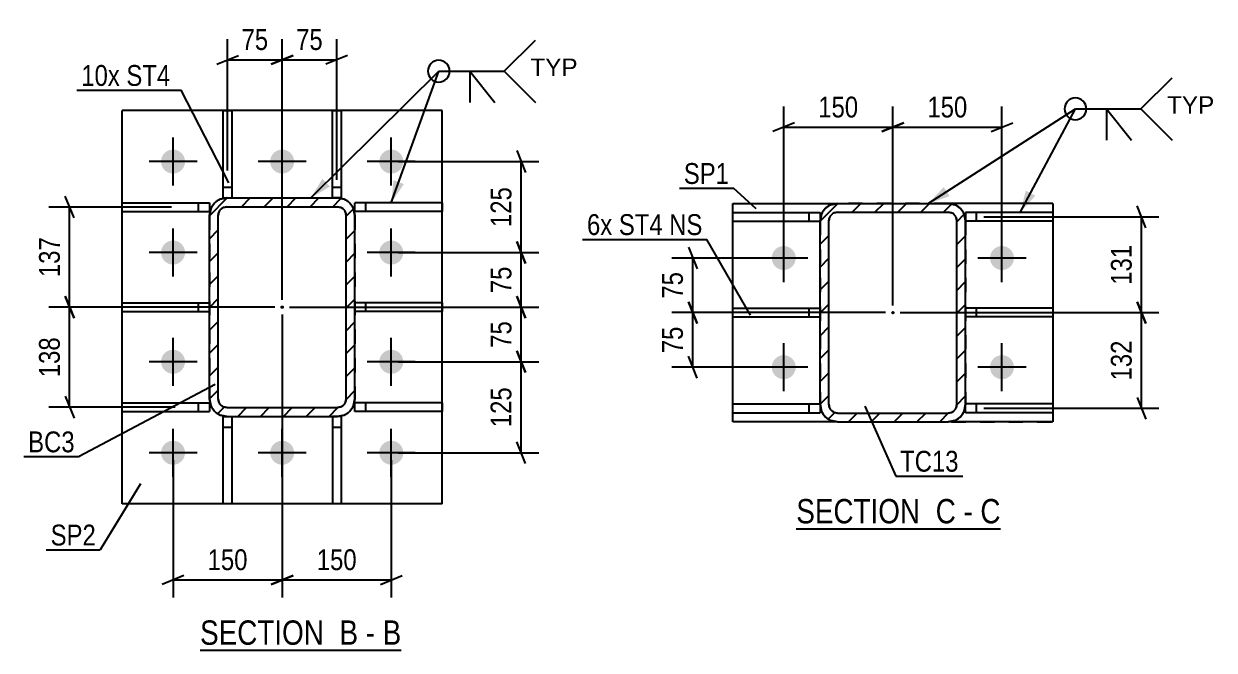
# Model space of a CAD drawing. Header units: millimetres. Extents: x 0 to 841, y 0 to 594.
# Drawn here: x 147.1 to 310.7, y 161.2 to 247.3 of the extents above; entities that cross this region are included whole.
import ezdxf

# ---------------------------------------------------------------- set-up
doc = ezdxf.new("R2010")
doc.units = ezdxf.units.MM
doc.linetypes.add('DXK_LINE_DOT2', pattern=[3.9198, 1.9599, -1.9599])
doc.styles.add('Arial', font='arial.ttf', dxfattribs={"height": 0.2})
doc.styles.add('Arial Narrow', font='ARIALN.TTF', dxfattribs={"height": 0.2})

# ---------------------------------------------------------------- blocks, each defined once
blk = doc.blocks.new('Unknown-682121855-14 - 5598')
at = {"color": 6, "linetype": 'Continuous'}
blk.add_line((171.35, 161.23), (199, 161.23), dxfattribs=at)
at = {"color": 0, "linetype": 'Continuous'}
for points in [[(189.46, 161.98), (189.46, 165.48), (171.35, 165.48), (171.35, 161.98)], [(193.06, 161.98), (193.06, 165.48), (190.51, 165.48), (190.51, 161.98)], [(195.39, 161.98), (195.39, 165.48), (194.11, 165.48), (194.11, 161.98)], [(199, 161.98), (199, 165.48), (196.44, 165.48), (196.44, 161.98)]]:
    blk.add_wipeout(points, dxfattribs=at)
at = {"color": 7, "linetype": 'Continuous', "style": 'Arial Narrow'}
for s, p in [('SECTION ', (171.35, 161.98)), ('B', (190.51, 161.98)), ('B', (196.44, 161.98)), ('-', (194.11, 161.98))]:
    blk.add_text(s, height=3.34, dxfattribs=at).set_placement(p)
blk = doc.blocks.new('Unknown-682121855-15 - 5052')
at = {"color": 6, "linetype": 'Continuous'}
blk.add_line((253.3, 177.91), (281.37, 177.91), dxfattribs=at)
at = {"color": 0, "linetype": 'Continuous'}
for points in [[(271.41, 178.66), (271.41, 182.16), (253.3, 182.16), (253.3, 178.66)], [(275.23, 178.66), (275.23, 182.16), (272.46, 182.16), (272.46, 178.66)], [(277.55, 178.66), (277.55, 182.16), (276.28, 182.16), (276.28, 178.66)], [(281.37, 178.66), (281.37, 182.16), (278.6, 182.16), (278.6, 178.66)]]:
    blk.add_wipeout(points, dxfattribs=at)
at = {"color": 7, "linetype": 'Continuous', "style": 'Arial Narrow'}
for s, p in [('SECTION ', (253.3, 178.66)), ('C', (272.46, 178.66)), ('C', (278.6, 178.66)), ('-', (276.28, 178.66))]:
    blk.add_text(s, height=3.34, dxfattribs=at).set_placement(p)
blk = doc.blocks.new('Part-682121855-5648 - 5598')
at = {"color": 2, "linetype": 'Continuous'}
for p, q in [((174.53, 223.36), (174.53, 235.36)), ((174.53, 235.36), (175.73, 235.36)), ((175.73, 235.36), (175.73, 223.36)), ((174.53, 223.36), (175.03, 223.36))]:
    blk.add_line(p, q, dxfattribs=at)
at = {"color": 7, "linetype": 'DXK_LINE_DOT2'}
for p, q in [((174.53, 224.86), (175.73, 224.86)), ((175.03, 223.36), (175.73, 223.36))]:
    blk.add_line(p, q, dxfattribs=at)
blk = doc.blocks.new('Part-682121855-5633 - 5598')
at = {"color": 2, "linetype": 'Continuous'}
for p, q in [((189.53, 193.36), (189.53, 181.36)), ((190.73, 193.36), (190.23, 193.36)), ((190.73, 193.36), (190.73, 181.36)), ((190.73, 181.36), (189.53, 181.36))]:
    blk.add_line(p, q, dxfattribs=at)
at = {"color": 7, "linetype": 'DXK_LINE_DOT2'}
for p, q in [((190.23, 193.36), (189.53, 193.36)), ((189.53, 191.86), (190.73, 191.86))]:
    blk.add_line(p, q, dxfattribs=at)
blk = doc.blocks.new('Part-682121855-5612 - 5598')
at = {"linetype": 'Continuous'}
h = blk.add_hatch(dxfattribs=at)
h.set_pattern_fill('', scale=0.7, style=0, pattern_type=0)
h.set_pattern_definition([(45, (172.632, 195.761), (-1.57154, 1.57154), [])])
h.paths.add_polyline_path([(172.63, 220.96), (172.63, 195.76), (172.81, 194.84), (173.33, 194.06), (174.11, 193.54), (175.03, 193.36), (190.23, 193.36), (191.15, 193.54), (191.93, 194.06), (192.45, 194.84), (192.63, 195.76), (192.63, 220.96), (192.45, 221.88), (191.93, 222.66), (191.15, 223.18), (190.23, 223.36), (175.03, 223.36), (174.11, 223.18), (173.33, 222.66), (172.81, 221.88)])
h.paths.add_polyline_path([(174.18, 221.81), (174.57, 222.07), (175.03, 222.16), (190.23, 222.16), (190.69, 222.07), (191.08, 221.81), (191.34, 221.42), (191.43, 220.96), (191.43, 195.76), (191.34, 195.3), (191.08, 194.91), (190.69, 194.65), (190.23, 194.56), (175.03, 194.56), (174.57, 194.65), (174.18, 194.91), (173.92, 195.3), (173.83, 195.76), (173.83, 220.96), (173.92, 221.42)])
blk.add_hatch(color=246, dxfattribs=at).paths.add_polyline_path([(182.63, 208.26, -1), (182.63, 208.46, -1)])
at = {"color": 7, "linetype": 'DXK_LINE_DOT2'}
for p, q in [((174.11, 223.18), (175.03, 223.36)), ((175.03, 223.36), (190.23, 223.36)), ((190.23, 223.36), (191.15, 223.18)), ((172.63, 220.96), (172.81, 221.88)), ((172.63, 220.96), (172.63, 195.76)), ((173.92, 221.42), (173.83, 220.96)), ((173.83, 195.76), (173.83, 220.96)), ((175.03, 222.16), (174.57, 222.07)), ((175.03, 222.16), (190.23, 222.16)), ((190.69, 222.07), (190.23, 222.16)), ((191.43, 220.96), (191.34, 221.42)), ((191.43, 195.76), (191.43, 220.96)), ((192.45, 221.88), (192.63, 220.96)), ((192.63, 220.96), (192.63, 195.76)), ((172.81, 194.84), (172.63, 195.76)), ((173.83, 195.76), (173.92, 195.3)), ((191.34, 195.3), (191.43, 195.76)), ((192.63, 195.76), (192.45, 194.84)), ((175.03, 193.36), (174.11, 193.54)), ((174.57, 194.65), (175.03, 194.56)), ((175.03, 194.56), (190.23, 194.56)), ((175.03, 193.36), (190.23, 193.36)), ((190.23, 194.56), (190.69, 194.65)), ((191.15, 193.54), (190.23, 193.36))]:
    blk.add_line(p, q, dxfattribs=at)
at = {"color": 2, "linetype": 'Continuous'}
for p, q in [((175.03, 223.36), (174.11, 223.18)), ((175.03, 223.36), (190.23, 223.36)), ((191.15, 223.18), (190.23, 223.36)), ((172.81, 221.88), (172.63, 220.96)), ((172.63, 195.76), (172.63, 220.96)), ((173.83, 220.96), (173.92, 221.42)), ((173.83, 195.76), (173.83, 220.96)), ((174.57, 222.07), (175.03, 222.16)), ((175.03, 222.16), (190.23, 222.16)), ((190.23, 222.16), (190.69, 222.07)), ((191.34, 221.42), (191.43, 220.96)), ((191.43, 195.76), (191.43, 220.96)), ((192.63, 220.96), (192.45, 221.88)), ((192.63, 195.76), (192.63, 220.96)), ((172.63, 195.76), (172.81, 194.84)), ((173.92, 195.3), (173.83, 195.76)), ((191.43, 195.76), (191.34, 195.3)), ((192.45, 194.84), (192.63, 195.76)), ((174.11, 193.54), (175.03, 193.36)), ((175.03, 194.56), (174.57, 194.65)), ((175.03, 194.56), (190.23, 194.56)), ((175.03, 193.36), (190.23, 193.36)), ((190.69, 194.65), (190.23, 194.56)), ((190.23, 193.36), (191.15, 193.54))]:
    blk.add_line(p, q, dxfattribs=at)
at = {"color": 246, "linetype": 'DXK_LINE_DOT2'}
blk.add_line((182.63, 208.36), (182.63, 208.36), dxfattribs=at)
at = {"color": 246, "linetype": 'Continuous'}
blk.add_circle((182.63, 208.36), 0.1, dxfattribs=at)
at = {"color": 7, "linetype": 'DXK_LINE_DOT2'}
for centre, radius, start, end in [((175.03, 220.96), 2.4, 112.5, 157.5), ((190.23, 220.96), 2.4, 22.5, 67.5), ((175.03, 220.96), 1.2, 112.5, 157.5), ((190.23, 220.96), 1.2, 22.5, 67.5), ((175.03, 195.76), 2.4, 202.5, 247.5), ((175.03, 195.76), 1.2, 202.5, 247.5), ((190.23, 195.76), 1.2, 292.5, 337.5), ((190.23, 195.76), 2.4, 292.5, 337.5)]:
    blk.add_arc(centre, radius, start, end, dxfattribs=at)
at = {"color": 2, "linetype": 'Continuous'}
for centre, radius, start, end in [((175.03, 220.96), 2.4, 112.5, 157.5), ((190.23, 220.96), 2.4, 22.5, 67.5), ((175.03, 220.96), 1.2, 112.5, 157.5), ((190.23, 220.96), 1.2, 22.5, 67.5), ((175.03, 195.76), 2.4, 202.5, 247.5), ((175.03, 195.76), 1.2, 202.5, 247.5), ((190.23, 195.76), 1.2, 292.5, 337.5), ((190.23, 195.76), 2.4, 292.5, 337.5)]:
    blk.add_arc(centre, radius, start, end, dxfattribs=at)
blk = doc.blocks.new('Part-682121855-5643 - 5598')
at = {"color": 2, "linetype": 'Continuous'}
for p, q in [((189.53, 223.36), (189.53, 235.36)), ((189.53, 235.36), (190.73, 235.36)), ((190.73, 235.36), (190.73, 223.36)), ((190.73, 223.36), (190.23, 223.36))]:
    blk.add_line(p, q, dxfattribs=at)
at = {"color": 7, "linetype": 'DXK_LINE_DOT2'}
for p, q in [((189.53, 224.86), (190.73, 224.86)), ((190.23, 223.36), (189.53, 223.36))]:
    blk.add_line(p, q, dxfattribs=at)
blk = doc.blocks.new('Bolt-682121855-5731 - 5598')
at = {"linetype": 'Continuous'}
for points in [[(165.98, 228.36, -1), (169.28, 228.36, -1)], [(180.98, 228.36, -1), (184.28, 228.36, -1)], [(195.98, 228.36, -1), (199.28, 228.36, -1)], [(165.98, 215.86, -1), (169.28, 215.86, -1)], [(195.98, 215.86, -1), (199.28, 215.86, -1)], [(165.98, 200.86, -1), (169.28, 200.86, -1)], [(195.98, 200.86, -1), (199.28, 200.86, -1)], [(165.98, 188.36, -1), (169.28, 188.36, -1)], [(180.98, 188.36, -1), (184.28, 188.36, -1)], [(195.98, 188.36, -1), (199.28, 188.36, -1)]]:
    blk.add_hatch(color=1, dxfattribs=at).paths.add_polyline_path(points)
at = {"color": 1, "linetype": 'Continuous'}
for p, q in [((167.63, 225.06), (167.63, 231.66)), ((182.63, 225.06), (182.63, 231.66)), ((197.63, 225.06), (197.63, 231.66)), ((170.93, 228.36), (164.33, 228.36)), ((185.93, 228.36), (179.33, 228.36)), ((200.93, 228.36), (194.33, 228.36)), ((167.63, 212.56), (167.63, 219.16)), ((197.63, 212.56), (197.63, 219.16)), ((170.93, 215.86), (164.33, 215.86)), ((200.93, 215.86), (194.33, 215.86)), ((167.63, 197.56), (167.63, 204.16)), ((197.63, 197.56), (197.63, 204.16)), ((170.93, 200.86), (164.33, 200.86)), ((200.93, 200.86), (194.33, 200.86)), ((167.63, 185.06), (167.63, 191.66)), ((182.63, 185.06), (182.63, 191.66)), ((197.63, 185.06), (197.63, 191.66)), ((170.93, 188.36), (164.33, 188.36)), ((185.93, 188.36), (179.33, 188.36)), ((200.93, 188.36), (194.33, 188.36))]:
    blk.add_line(p, q, dxfattribs=at)
blk = doc.blocks.new('Part-682121855-5618 - 5598')
at = {"color": 2, "linetype": 'Continuous'}
for p, q in [((160.63, 181.36), (160.63, 235.36)), ((204.63, 235.36), (160.63, 235.36)), ((204.63, 181.36), (204.63, 235.36)), ((204.63, 181.36), (160.63, 181.36))]:
    blk.add_line(p, q, dxfattribs=at)
blk = doc.blocks.new('Part-682121855-5638 - 5598')
at = {"color": 2, "linetype": 'Continuous'}
for p, q in [((174.53, 181.36), (174.53, 193.36)), ((174.53, 193.36), (175.03, 193.36)), ((175.73, 193.36), (175.73, 181.36)), ((175.73, 181.36), (174.53, 181.36))]:
    blk.add_line(p, q, dxfattribs=at)
at = {"color": 7, "linetype": 'DXK_LINE_DOT2'}
for p, q in [((175.03, 193.36), (175.73, 193.36)), ((174.53, 191.86), (175.73, 191.86))]:
    blk.add_line(p, q, dxfattribs=at)
blk = doc.blocks.new('Part-682121855-5653 - 5598')
at = {"color": 2, "linetype": 'Continuous'}
for p, q in [((160.63, 207.76), (160.63, 208.96)), ((160.63, 208.96), (172.63, 208.96)), ((160.63, 207.76), (172.63, 207.76))]:
    blk.add_line(p, q, dxfattribs=at)
at = {"color": 7, "linetype": 'DXK_LINE_DOT2'}
for p, q in [((171.13, 207.76), (171.13, 208.96)), ((172.63, 208.96), (172.63, 207.76))]:
    blk.add_line(p, q, dxfattribs=at)
blk = doc.blocks.new('Part-682121855-5658 - 5598')
at = {"color": 2, "linetype": 'Continuous'}
for p, q in [((160.63, 221.51), (160.63, 222.71)), ((160.63, 222.71), (172.63, 222.71)), ((172.63, 222.71), (172.63, 221.51)), ((160.63, 221.51), (172.63, 221.51))]:
    blk.add_line(p, q, dxfattribs=at)
at = {"color": 7, "linetype": 'DXK_LINE_DOT2'}
blk.add_line((171.13, 221.51), (171.13, 222.71), dxfattribs=at)
blk = doc.blocks.new('Part-682121855-5663 - 5598')
at = {"color": 2, "linetype": 'Continuous'}
for p, q in [((160.63, 194.01), (160.63, 195.21)), ((160.63, 195.21), (172.63, 195.21)), ((172.63, 195.21), (172.63, 194.01)), ((160.63, 194.01), (172.63, 194.01))]:
    blk.add_line(p, q, dxfattribs=at)
at = {"color": 7, "linetype": 'DXK_LINE_DOT2'}
blk.add_line((171.13, 194.01), (171.13, 195.21), dxfattribs=at)
blk = doc.blocks.new('Part-682121855-5668 - 5598')
at = {"color": 2, "linetype": 'Continuous'}
for p, q in [((204.63, 208.96), (192.63, 208.96)), ((204.63, 208.96), (204.63, 207.76)), ((204.63, 207.76), (192.63, 207.76))]:
    blk.add_line(p, q, dxfattribs=at)
at = {"color": 7, "linetype": 'DXK_LINE_DOT2'}
for p, q in [((192.63, 208.96), (192.63, 207.76)), ((194.13, 207.76), (194.13, 208.96))]:
    blk.add_line(p, q, dxfattribs=at)
blk = doc.blocks.new('Part-682121855-5673 - 5598')
at = {"color": 2, "linetype": 'Continuous'}
for p, q in [((204.63, 222.71), (192.63, 222.71)), ((192.63, 221.51), (192.63, 222.71)), ((204.63, 222.71), (204.63, 221.51)), ((204.63, 221.51), (192.63, 221.51))]:
    blk.add_line(p, q, dxfattribs=at)
at = {"color": 7, "linetype": 'DXK_LINE_DOT2'}
blk.add_line((194.13, 221.51), (194.13, 222.71), dxfattribs=at)
blk = doc.blocks.new('Part-682121855-5678 - 5598')
at = {"color": 2, "linetype": 'Continuous'}
for p, q in [((204.63, 195.21), (192.63, 195.21)), ((192.63, 194.01), (192.63, 195.21)), ((204.63, 195.21), (204.63, 194.01)), ((204.63, 194.01), (192.63, 194.01))]:
    blk.add_line(p, q, dxfattribs=at)
at = {"color": 7, "linetype": 'DXK_LINE_DOT2'}
blk.add_line((194.13, 194.01), (194.13, 195.21), dxfattribs=at)
blk = doc.blocks.new('Bolt-682121855-5068 - 5052')
at = {"linetype": 'Continuous'}
for points in [[(249.92, 215.11, -1), (253.22, 215.11, -1)], [(279.92, 215.11, -1), (283.22, 215.11, -1)], [(249.92, 200.11, -1), (253.22, 200.11, -1)], [(279.92, 200.11, -1), (283.22, 200.11, -1)]]:
    blk.add_hatch(color=1, dxfattribs=at).paths.add_polyline_path(points)
at = {"color": 1, "linetype": 'Continuous'}
for p, q in [((251.57, 211.81), (251.57, 218.41)), ((281.57, 211.81), (281.57, 218.41)), ((254.87, 215.11), (248.27, 215.11)), ((284.87, 215.11), (278.27, 215.11)), ((251.57, 196.81), (251.57, 203.41)), ((281.57, 196.81), (281.57, 203.41)), ((254.87, 200.11), (248.27, 200.11)), ((284.87, 200.11), (278.27, 200.11))]:
    blk.add_line(p, q, dxfattribs=at)
blk = doc.blocks.new('Part-682121855-5138 - 5052')
at = {"color": 2, "linetype": 'Continuous'}
for p, q in [((244.57, 193.86), (244.57, 195.06)), ((244.57, 195.06), (256.57, 195.06)), ((256.57, 195.01), (256.57, 193.86)), ((244.57, 193.86), (256.57, 193.86))]:
    blk.add_line(p, q, dxfattribs=at)
at = {"color": 7, "linetype": 'DXK_LINE_DOT2'}
for p, q in [((255.07, 193.86), (255.07, 195.06)), ((256.57, 195.01), (256.57, 195.06)), ((256.57, 195.06), (256.57, 195.01))]:
    blk.add_line(p, q, dxfattribs=at)
blk = doc.blocks.new('Part-682121855-5091 - 5052')
at = {"color": 2, "linetype": 'Continuous'}
for p, q in [((244.57, 192.61), (244.57, 222.61)), ((244.57, 222.61), (258.97, 222.61)), ((288.57, 222.61), (274.17, 222.61)), ((288.57, 222.61), (288.57, 192.61)), ((258.97, 192.61), (244.57, 192.61)), ((288.57, 192.61), (274.17, 192.61))]:
    blk.add_line(p, q, dxfattribs=at)
at = {"color": 7, "linetype": 'DXK_LINE_DOT2'}
for p, q in [((274.17, 222.61), (258.97, 222.61)), ((258.97, 192.61), (288.57, 192.61)), ((258.97, 192.61), (274.17, 192.61))]:
    blk.add_line(p, q, dxfattribs=at)
blk = doc.blocks.new('Part-682121855-5128 - 5052')
at = {"color": 2, "linetype": 'Continuous'}
for p, q in [((244.57, 207.01), (244.57, 208.21)), ((244.57, 208.21), (256.57, 208.21)), ((244.57, 207.01), (256.57, 207.01))]:
    blk.add_line(p, q, dxfattribs=at)
at = {"color": 7, "linetype": 'DXK_LINE_DOT2'}
for p, q in [((255.07, 207.01), (255.07, 208.21)), ((256.57, 208.21), (256.57, 207.01))]:
    blk.add_line(p, q, dxfattribs=at)
blk = doc.blocks.new('Part-682121855-5085 - 5052')
at = {"linetype": 'Continuous'}
h = blk.add_hatch(dxfattribs=at)
h.set_pattern_fill('', scale=0.7, style=0, pattern_type=0)
h.set_pattern_definition([(45, (256.5666, 195.01), (-1.57154, 1.57154), [])])
h.paths.add_polyline_path([(256.57, 220.21), (256.57, 195.01), (256.75, 194.09), (257.27, 193.31), (258.05, 192.79), (258.97, 192.61), (274.17, 192.61), (275.09, 192.79), (275.86, 193.31), (276.38, 194.09), (276.57, 195.01), (276.57, 220.21), (276.38, 221.13), (275.86, 221.91), (275.09, 222.43), (274.17, 222.61), (258.97, 222.61), (258.05, 222.43), (257.27, 221.91), (256.75, 221.13)])
h.paths.add_polyline_path([(258.12, 221.06), (258.51, 221.32), (258.97, 221.41), (274.17, 221.41), (274.63, 221.32), (275.02, 221.06), (275.28, 220.67), (275.37, 220.21), (275.37, 195.01), (275.28, 194.55), (275.02, 194.16), (274.63, 193.9), (274.17, 193.81), (258.97, 193.81), (258.51, 193.9), (258.12, 194.16), (257.86, 194.55), (257.77, 195.01), (257.77, 220.21), (257.86, 220.67)])
blk.add_hatch(color=246, dxfattribs=at).paths.add_polyline_path([(266.57, 207.51, -1), (266.57, 207.71, -1)])
at = {"color": 7, "linetype": 'DXK_LINE_DOT2'}
for p, q in [((258.05, 222.43), (258.97, 222.61)), ((258.97, 222.61), (274.17, 222.61)), ((274.17, 222.61), (275.09, 222.43)), ((256.57, 220.21), (256.75, 221.13)), ((258.97, 221.41), (258.51, 221.32)), ((258.97, 221.41), (274.17, 221.41)), ((274.63, 221.32), (274.17, 221.41)), ((276.38, 221.13), (276.57, 220.21)), ((256.57, 220.21), (256.57, 195.01)), ((257.86, 220.67), (257.77, 220.21)), ((257.77, 195.01), (257.77, 220.21)), ((275.37, 220.21), (275.28, 220.67)), ((275.37, 195.01), (275.37, 220.21)), ((276.57, 220.21), (276.57, 195.01)), ((256.75, 194.09), (256.57, 195.01)), ((257.77, 195.01), (257.86, 194.55)), ((275.28, 194.55), (275.37, 195.01)), ((276.57, 195.01), (276.38, 194.09)), ((258.51, 193.9), (258.97, 193.81)), ((258.97, 193.81), (274.17, 193.81)), ((274.17, 193.81), (274.63, 193.9)), ((258.97, 192.61), (258.05, 192.79)), ((258.97, 192.61), (274.17, 192.61)), ((275.09, 192.79), (274.17, 192.61))]:
    blk.add_line(p, q, dxfattribs=at)
at = {"color": 2, "linetype": 'Continuous'}
for p, q in [((258.97, 222.61), (258.05, 222.43)), ((258.97, 222.61), (274.17, 222.61)), ((275.09, 222.43), (274.17, 222.61)), ((256.75, 221.13), (256.57, 220.21)), ((258.51, 221.32), (258.97, 221.41)), ((258.97, 221.41), (274.17, 221.41)), ((274.17, 221.41), (274.63, 221.32)), ((276.57, 220.21), (276.38, 221.13)), ((256.57, 195.01), (256.57, 220.21)), ((257.77, 220.21), (257.86, 220.67)), ((257.77, 195.01), (257.77, 220.21)), ((275.28, 220.67), (275.37, 220.21)), ((275.37, 195.01), (275.37, 220.21)), ((276.57, 195.01), (276.57, 220.21)), ((256.57, 195.01), (256.75, 194.09)), ((257.86, 194.55), (257.77, 195.01)), ((275.37, 195.01), (275.28, 194.55)), ((276.38, 194.09), (276.57, 195.01)), ((258.97, 193.81), (258.51, 193.9)), ((258.97, 193.81), (274.17, 193.81)), ((274.63, 193.9), (274.17, 193.81)), ((258.05, 192.79), (258.97, 192.61)), ((258.97, 192.61), (274.17, 192.61)), ((274.17, 192.61), (275.09, 192.79))]:
    blk.add_line(p, q, dxfattribs=at)
at = {"color": 246, "linetype": 'DXK_LINE_DOT2'}
blk.add_line((266.57, 207.61), (266.57, 207.61), dxfattribs=at)
at = {"color": 246, "linetype": 'Continuous'}
blk.add_circle((266.57, 207.61), 0.1, dxfattribs=at)
at = {"color": 7, "linetype": 'DXK_LINE_DOT2'}
for centre, radius, start, end in [((258.97, 220.21), 2.4, 112.5, 157.5), ((258.97, 220.21), 1.2, 112.5, 157.5), ((274.17, 220.21), 1.2, 22.5, 67.5), ((274.17, 220.21), 2.4, 22.5, 67.5), ((258.97, 195.01), 2.4, 202.5, 247.5), ((258.97, 195.01), 1.2, 202.5, 247.5), ((274.17, 195.01), 1.2, 292.5, 337.5), ((274.17, 195.01), 2.4, 292.5, 337.5)]:
    blk.add_arc(centre, radius, start, end, dxfattribs=at)
at = {"color": 2, "linetype": 'Continuous'}
for centre, radius, start, end in [((258.97, 220.21), 2.4, 112.5, 157.5), ((258.97, 220.21), 1.2, 112.5, 157.5), ((274.17, 220.21), 1.2, 22.5, 67.5), ((274.17, 220.21), 2.4, 22.5, 67.5), ((258.97, 195.01), 2.4, 202.5, 247.5), ((258.97, 195.01), 1.2, 202.5, 247.5), ((274.17, 195.01), 1.2, 292.5, 337.5), ((274.17, 195.01), 2.4, 292.5, 337.5)]:
    blk.add_arc(centre, radius, start, end, dxfattribs=at)
blk = doc.blocks.new('Part-682121855-5133 - 5052')
at = {"color": 2, "linetype": 'Continuous'}
for p, q in [((244.57, 220.16), (244.57, 221.36)), ((244.57, 221.36), (256.57, 221.36)), ((256.57, 221.36), (256.57, 220.21)), ((244.57, 220.16), (256.57, 220.16))]:
    blk.add_line(p, q, dxfattribs=at)
at = {"color": 7, "linetype": 'DXK_LINE_DOT2'}
for p, q in [((255.07, 220.16), (255.07, 221.36)), ((256.57, 220.21), (256.57, 220.16))]:
    blk.add_line(p, q, dxfattribs=at)
blk = doc.blocks.new('Part-682121855-5143 - 5052')
at = {"color": 2, "linetype": 'Continuous'}
for p, q in [((288.57, 208.21), (276.57, 208.21)), ((288.57, 208.21), (288.57, 207.01)), ((288.57, 207.01), (276.57, 207.01))]:
    blk.add_line(p, q, dxfattribs=at)
at = {"color": 7, "linetype": 'DXK_LINE_DOT2'}
for p, q in [((276.57, 208.21), (276.57, 207.01)), ((278.07, 207.01), (278.07, 208.21))]:
    blk.add_line(p, q, dxfattribs=at)
blk = doc.blocks.new('Part-682121855-5148 - 5052')
at = {"color": 2, "linetype": 'Continuous'}
for p, q in [((288.57, 221.36), (276.57, 221.36)), ((276.57, 221.36), (276.57, 220.21)), ((288.57, 221.36), (288.57, 220.16)), ((288.57, 220.16), (276.57, 220.16))]:
    blk.add_line(p, q, dxfattribs=at)
at = {"color": 7, "linetype": 'DXK_LINE_DOT2'}
for p, q in [((278.07, 220.16), (278.07, 221.36)), ((276.57, 220.21), (276.57, 220.16))]:
    blk.add_line(p, q, dxfattribs=at)
blk = doc.blocks.new('Part-682121855-5153 - 5052')
at = {"color": 2, "linetype": 'Continuous'}
for p, q in [((288.57, 195.06), (276.57, 195.06)), ((276.57, 193.86), (276.57, 195.01)), ((288.57, 195.06), (288.57, 193.86)), ((288.57, 193.86), (276.57, 193.86))]:
    blk.add_line(p, q, dxfattribs=at)
at = {"color": 7, "linetype": 'DXK_LINE_DOT2'}
for p, q in [((276.57, 195.01), (276.57, 195.06)), ((276.57, 195.06), (276.57, 195.01)), ((278.07, 193.86), (278.07, 195.06))]:
    blk.add_line(p, q, dxfattribs=at)
blk = doc.blocks.new('StraightDimension-682121855-36352 - 5598')
at = {"color": 7, "linetype": 'Continuous'}
for p, q in [((175.13, 227.14), (175.13, 245.19)), ((182.63, 209.36), (182.63, 245.19)), ((173.63, 241.74), (176.63, 242.94)), ((175.13, 242.34), (182.63, 242.34)), ((184.13, 242.94), (181.13, 241.74))]:
    blk.add_line(p, q, dxfattribs=at)
at = {"color": 0}
blk.add_wipeout([(181.31, 243.09), (181.31, 247.29), (176.45, 247.29), (176.45, 243.09)], dxfattribs=at)
at = {"color": 3, "style": 'Arial Narrow'}
blk.add_text('75', height=2.863, dxfattribs=at).set_placement((177.05, 243.69))
blk = doc.blocks.new('StraightDimension-682121855-5781 - 5598')
at = {"color": 7, "linetype": 'Continuous'}
for p, q in [((154.02, 206.86), (152.82, 209.86)), ((181.63, 208.36), (150.57, 208.36)), ((153.42, 194.61), (153.42, 208.36)), ((152.82, 196.11), (154.02, 193.11)), ((167.91, 194.61), (150.57, 194.61))]:
    blk.add_line(p, q, dxfattribs=at)
at = {"color": 0}
blk.add_wipeout([(152.67, 204.83), (148.47, 204.83), (148.47, 198.14), (152.67, 198.14)], dxfattribs=at)
at = {"color": 3, "style": 'Arial Narrow'}
blk.add_text('138', height=2.863, rotation=90.0002, dxfattribs=at).set_placement((152.07, 198.74))
blk = doc.blocks.new('StraightDimension-682121855-31446 - 5598')
at = {"color": 7, "linetype": 'Continuous'}
for p, q in [((214.89, 217.36), (216.09, 214.36)), ((198.63, 215.86), (217.89, 215.86)), ((215.49, 208.36), (215.49, 215.86)), ((216.09, 206.86), (214.89, 209.86)), ((183.63, 208.36), (217.89, 208.36))]:
    blk.add_line(p, q, dxfattribs=at)
at = {"color": 0}
blk.add_wipeout([(214.74, 214.54), (210.54, 214.54), (210.54, 209.68), (214.74, 209.68)], dxfattribs=at)
at = {"color": 3, "style": 'Arial Narrow'}
blk.add_text('75', height=2.863, rotation=90.0002, dxfattribs=at).set_placement((214.14, 210.28))
blk = doc.blocks.new('StraightDimension-682121855-31382 - 5598')
at = {"color": 7, "linetype": 'Continuous'}
for p, q in [((182.63, 207.36), (182.63, 168.48)), ((167.63, 187.36), (167.63, 168.48)), ((169.13, 171.48), (166.13, 170.28)), ((167.63, 170.88), (182.63, 170.88)), ((181.13, 170.28), (184.13, 171.48))]:
    blk.add_line(p, q, dxfattribs=at)
at = {"color": 0}
blk.add_wipeout([(178.47, 171.63), (178.47, 175.83), (171.79, 175.83), (171.79, 171.63)], dxfattribs=at)
at = {"color": 3, "style": 'Arial Narrow'}
blk.add_text('150', height=2.863, dxfattribs=at).set_placement((172.39, 172.23))
blk = doc.blocks.new('StraightDimension-682121855-5765 - 5598')
at = {"color": 7, "linetype": 'Continuous'}
for p, q in [((154.02, 220.61), (152.82, 223.61)), ((167.41, 222.11), (150.57, 222.11)), ((153.42, 208.36), (153.42, 222.11)), ((152.82, 209.86), (154.02, 206.86)), ((181.63, 208.36), (150.57, 208.36))]:
    blk.add_line(p, q, dxfattribs=at)
at = {"color": 0}
blk.add_wipeout([(152.67, 218.58), (148.47, 218.58), (148.47, 211.89), (152.67, 211.89)], dxfattribs=at)
at = {"color": 3, "style": 'Arial Narrow'}
blk.add_text('137', height=2.863, rotation=90.0002, dxfattribs=at).set_placement((152.07, 212.49))
blk = doc.blocks.new('StraightDimension-682121855-31448 - 5598')
at = {"color": 7, "linetype": 'Continuous'}
for p, q in [((214.89, 202.36), (216.09, 199.36)), ((198.63, 200.86), (217.89, 200.86)), ((215.49, 188.36), (215.49, 200.86)), ((216.09, 186.86), (214.89, 189.86)), ((198.63, 188.36), (217.89, 188.36))]:
    blk.add_line(p, q, dxfattribs=at)
at = {"color": 0}
blk.add_wipeout([(214.74, 197.95), (210.54, 197.95), (210.54, 191.27), (214.74, 191.27)], dxfattribs=at)
at = {"color": 3, "style": 'Arial Narrow'}
blk.add_text('125', height=2.863, rotation=90.0002, dxfattribs=at).set_placement((214.14, 191.87))
blk = doc.blocks.new('StraightDimension-682121855-31384 - 5598')
at = {"color": 7, "linetype": 'Continuous'}
for p, q in [((182.63, 207.36), (182.63, 168.48)), ((197.63, 187.36), (197.63, 168.48)), ((184.13, 171.48), (181.13, 170.28)), ((182.63, 170.88), (197.63, 170.88)), ((196.13, 170.28), (199.13, 171.48))]:
    blk.add_line(p, q, dxfattribs=at)
at = {"color": 0}
blk.add_wipeout([(193.47, 171.63), (193.47, 175.83), (186.79, 175.83), (186.79, 171.63)], dxfattribs=at)
at = {"color": 3, "style": 'Arial Narrow'}
blk.add_text('150', height=2.863, dxfattribs=at).set_placement((187.39, 172.23))
blk = doc.blocks.new('StraightDimension-682121855-31445 - 5598')
at = {"color": 7, "linetype": 'Continuous'}
for p, q in [((214.89, 229.86), (216.09, 226.86)), ((198.63, 228.36), (217.89, 228.36)), ((215.49, 215.86), (215.49, 228.36)), ((216.09, 214.36), (214.89, 217.36)), ((198.63, 215.86), (217.89, 215.86))]:
    blk.add_line(p, q, dxfattribs=at)
at = {"color": 0}
blk.add_wipeout([(214.74, 225.45), (210.54, 225.45), (210.54, 218.77), (214.74, 218.77)], dxfattribs=at)
at = {"color": 3, "style": 'Arial Narrow'}
blk.add_text('125', height=2.863, rotation=90.0002, dxfattribs=at).set_placement((214.14, 219.37))
blk = doc.blocks.new('StraightDimension-682121855-31447 - 5598')
at = {"color": 7, "linetype": 'Continuous'}
for p, q in [((214.89, 209.86), (216.09, 206.86)), ((183.63, 208.36), (217.89, 208.36)), ((215.49, 200.86), (215.49, 208.36)), ((216.09, 199.36), (214.89, 202.36)), ((198.63, 200.86), (217.89, 200.86))]:
    blk.add_line(p, q, dxfattribs=at)
at = {"color": 0}
blk.add_wipeout([(214.74, 207.04), (210.54, 207.04), (210.54, 202.18), (214.74, 202.18)], dxfattribs=at)
at = {"color": 3, "style": 'Arial Narrow'}
blk.add_text('75', height=2.863, rotation=90.0002, dxfattribs=at).set_placement((214.14, 202.78))
blk = doc.blocks.new('StraightDimension-682121855-36351 - 5598')
at = {"color": 7, "linetype": 'Continuous'}
for p, q in [((182.63, 209.36), (182.63, 245.19)), ((190.13, 225.86), (190.13, 245.19)), ((181.13, 241.74), (184.13, 242.94)), ((182.63, 242.34), (190.13, 242.34)), ((191.63, 242.94), (188.63, 241.74))]:
    blk.add_line(p, q, dxfattribs=at)
at = {"color": 0}
blk.add_wipeout([(188.81, 243.09), (188.81, 247.29), (183.95, 247.29), (183.95, 243.09)], dxfattribs=at)
at = {"color": 3, "style": 'Arial Narrow'}
blk.add_text('75', height=2.863, dxfattribs=at).set_placement((184.55, 243.69))
blk = doc.blocks.new('StraightDimension-682121855-36467 - 5052')
at = {"color": 7, "linetype": 'Continuous'}
for p, q in [((266.57, 208.61), (266.57, 235.92)), ((281.57, 216.11), (281.57, 235.92)), ((268.07, 233.67), (265.07, 232.47)), ((266.57, 233.07), (281.57, 233.07)), ((280.07, 232.47), (283.07, 233.67))]:
    blk.add_line(p, q, dxfattribs=at)
at = {"color": 0}
blk.add_wipeout([(277.41, 233.82), (277.41, 238.02), (270.72, 238.02), (270.72, 233.82)], dxfattribs=at)
at = {"color": 3, "style": 'Arial Narrow'}
blk.add_text('150', height=2.863, dxfattribs=at).set_placement((271.32, 234.42))
blk = doc.blocks.new('StraightDimension-682121855-5179 - 5052')
at = {"color": 7, "linetype": 'Continuous'}
for p, q in [((238.46, 209.11), (239.66, 206.11)), ((265.57, 207.61), (236.21, 207.61)), ((239.06, 200.11), (239.06, 207.61)), ((239.66, 198.61), (238.46, 201.61)), ((250.57, 200.11), (236.21, 200.11))]:
    blk.add_line(p, q, dxfattribs=at)
at = {"color": 0}
blk.add_wipeout([(238.31, 206.29), (234.11, 206.29), (234.11, 201.43), (238.31, 201.43)], dxfattribs=at)
at = {"color": 3, "style": 'Arial Narrow'}
blk.add_text('75', height=2.863, rotation=90.0002, dxfattribs=at).set_placement((237.71, 202.03))
blk = doc.blocks.new('StraightDimension-682121855-5187 - 5052')
at = {"color": 7, "linetype": 'Continuous'}
for p, q in [((238.46, 216.61), (239.66, 213.61)), ((250.57, 215.11), (236.21, 215.11)), ((239.06, 207.61), (239.06, 215.11)), ((239.66, 206.11), (238.46, 209.11)), ((265.57, 207.61), (236.21, 207.61))]:
    blk.add_line(p, q, dxfattribs=at)
at = {"color": 0}
blk.add_wipeout([(238.31, 213.79), (234.11, 213.79), (234.11, 208.93), (238.31, 208.93)], dxfattribs=at)
at = {"color": 3, "style": 'Arial Narrow'}
blk.add_text('75', height=2.863, rotation=90.0002, dxfattribs=at).set_placement((237.71, 209.53))
blk = doc.blocks.new('StraightDimension-682121855-36468 - 5052')
at = {"color": 7, "linetype": 'Continuous'}
for p, q in [((251.57, 216.11), (251.57, 235.92)), ((266.57, 208.61), (266.57, 235.92)), ((253.07, 233.67), (250.07, 232.47)), ((251.57, 233.07), (266.57, 233.07)), ((265.07, 232.47), (268.07, 233.67))]:
    blk.add_line(p, q, dxfattribs=at)
at = {"color": 0}
blk.add_wipeout([(262.41, 233.82), (262.41, 238.02), (255.72, 238.02), (255.72, 233.82)], dxfattribs=at)
at = {"color": 3, "style": 'Arial Narrow'}
blk.add_text('150', height=2.863, dxfattribs=at).set_placement((256.32, 234.42))
blk = doc.blocks.new('StraightDimension-682121855-36514 - 5052')
at = {"color": 7, "linetype": 'Continuous'}
for p, q in [((301.35, 219.26), (300.15, 222.26)), ((279.07, 220.76), (303.15, 220.76)), ((300.75, 207.61), (300.75, 220.76)), ((300.15, 209.11), (301.35, 206.11)), ((267.57, 207.61), (303.15, 207.61))]:
    blk.add_line(p, q, dxfattribs=at)
at = {"color": 0}
blk.add_wipeout([(300, 217.53), (295.8, 217.53), (295.8, 210.84), (300, 210.84)], dxfattribs=at)
at = {"color": 3, "style": 'Arial Narrow'}
blk.add_text('131', height=2.863, rotation=90.0002, dxfattribs=at).set_placement((299.4, 211.44))
blk = doc.blocks.new('StraightDimension-682121855-36515 - 5052')
at = {"color": 7, "linetype": 'Continuous'}
for p, q in [((301.35, 206.11), (300.15, 209.11)), ((267.57, 207.61), (303.15, 207.61)), ((300.75, 194.46), (300.75, 207.61)), ((300.15, 195.96), (301.35, 192.96)), ((279.07, 194.46), (303.15, 194.46))]:
    blk.add_line(p, q, dxfattribs=at)
at = {"color": 0}
blk.add_wipeout([(300, 204.38), (295.8, 204.38), (295.8, 197.69), (300, 197.69)], dxfattribs=at)
at = {"color": 3, "style": 'Arial Narrow'}
blk.add_text('132', height=2.863, rotation=90.0002, dxfattribs=at).set_placement((299.4, 198.29))
blk = doc.blocks.new('Mark-682121855-5608 - 5598')
at = {"color": 0}
blk.add_wipeout([(154.11, 188.42), (154.11, 191.42), (147.72, 191.42), (147.72, 188.42)], dxfattribs=at)
blk.add_wipeout([(154.11, 188.42), (154.11, 191.42), (147.72, 191.42), (147.72, 188.42)], dxfattribs=at)
at = {"color": 30, "linetype": 'Continuous'}
for p in [(173.4, 197.74), (147.12, 187.82)]:
    blk.add_line(p, (154.71, 187.82), dxfattribs=at)
at = {"color": 3, "style": 'Arial Narrow'}
blk.add_text('BC3', height=2.863, dxfattribs=at).set_placement((147.72, 188.42))
blk = doc.blocks.new('MarkSet-682121855-5900 - 5598')
at = {"color": 30, "linetype": 'Continuous'}
blk.add_line((175.31, 225.42), (168.75, 238.16), dxfattribs=at)
at = {"color": 0}
for points in [[(160.32, 238.76), (160.32, 241.76), (155.02, 241.76), (155.02, 238.76)], [(167.25, 238.76), (167.25, 241.76), (161.22, 241.76), (161.22, 238.76)]]:
    blk.add_wipeout(points, dxfattribs=at)
for points in [[(160.32, 238.76), (160.32, 241.76), (155.02, 241.76), (155.02, 238.76)], [(167.25, 238.76), (167.25, 241.76), (161.22, 241.76), (161.22, 238.76)]]:
    blk.add_wipeout(points, dxfattribs=at)
at = {"color": 30, "linetype": 'Continuous'}
blk.add_line((154.42, 238.16), (168.75, 238.16), dxfattribs=at)
at = {"color": 3, "style": 'Arial Narrow'}
for s, p in [('10x', (155.02, 238.76)), ('ST4', (161.22, 238.76))]:
    blk.add_text(s, height=2.863, dxfattribs=at).set_placement(p)
blk = doc.blocks.new('Mark-682121855-5614 - 5598')
at = {"color": 0}
blk.add_wipeout([(157.02, 175.62), (157.02, 178.62), (150.81, 178.62), (150.81, 175.62)], dxfattribs=at)
blk.add_wipeout([(157.02, 175.62), (157.02, 178.62), (150.81, 178.62), (150.81, 175.62)], dxfattribs=at)
at = {"color": 30, "linetype": 'Continuous'}
for p in [(163.14, 184.09), (150.21, 175.02)]:
    blk.add_line(p, (157.62, 175.02), dxfattribs=at)
at = {"color": 3, "style": 'Arial Narrow'}
blk.add_text('SP2', height=2.863, dxfattribs=at).set_placement((150.81, 175.62))
blk = doc.blocks.new('WeldMark-682121855-5836 - 5598')
at = {"linetype": 'Continuous'}
for points in [[(189.22, 224.94), (186.56, 223.36), (188.16, 226)], [(199.36, 225.28), (197.63, 222.71), (197.94, 225.79)]]:
    blk.add_hatch(color=30, dxfattribs=at).paths.add_polyline_path(points)
at = {"color": 30, "linetype": 'Continuous'}
for p, q in [((186.56, 223.36), (204.15, 240.78)), ((197.63, 222.71), (204.15, 240.78)), ((204.15, 240.78), (213.15, 240.78))]:
    blk.add_line(p, q, dxfattribs=at)
at = {"color": 3, "linetype": 'Continuous'}
for q in [(211.86, 236.49), (208.43, 236.49)]:
    blk.add_line((208.43, 240.78), q, dxfattribs=at)
for start, end in [(90, 270), (270, 90)]:
    blk.add_arc((204.15, 240.78), 1.5, start, end, dxfattribs=at)
at = {"color": 0, "linetype": 'Continuous'}
blk.add_wipeout([(223.23, 240.13), (223.23, 242.63), (216.75, 242.63), (216.75, 240.13)], dxfattribs=at)
blk.add_wipeout([(223.23, 240.13), (223.23, 242.63), (216.75, 242.63), (216.75, 240.13)], dxfattribs=at)
at = {"color": 3, "linetype": 'Continuous'}
for q in [(217.43, 245.06), (217.43, 236.49)]:
    blk.add_line((213.15, 240.78), q, dxfattribs=at)
at = {"color": 3, "linetype": 'Continuous', "style": 'Arial'}
blk.add_text('TYP', height=2.388, dxfattribs=at).set_placement((216.75, 240.13))
blk = doc.blocks.new('Mark-682121855-5081 - 5052')
at = {"color": 0}
blk.add_wipeout([(275.61, 185.76), (275.61, 188.76), (267.57, 188.76), (267.57, 185.76)], dxfattribs=at)
blk.add_wipeout([(275.61, 185.76), (275.61, 188.76), (267.57, 188.76), (267.57, 185.76)], dxfattribs=at)
at = {"color": 30, "linetype": 'Continuous'}
for p, q in [((262.73, 194.77), (266.97, 185.16)), ((266.97, 185.16), (276.21, 185.16))]:
    blk.add_line(p, q, dxfattribs=at)
at = {"color": 3, "style": 'Arial Narrow'}
blk.add_text('TC13', height=2.863, dxfattribs=at).set_placement((267.57, 185.76))
blk = doc.blocks.new('Mark-682121855-5087 - 5052')
at = {"color": 0}
blk.add_wipeout([(244.05, 225.29), (244.05, 228.29), (237.84, 228.29), (237.84, 225.29)], dxfattribs=at)
blk.add_wipeout([(244.05, 225.29), (244.05, 228.29), (237.84, 228.29), (237.84, 225.29)], dxfattribs=at)
at = {"color": 30, "linetype": 'Continuous'}
for p in [(237.24, 224.69), (247.76, 221.85)]:
    blk.add_line(p, (244.65, 224.69), dxfattribs=at)
at = {"color": 3, "style": 'Arial Narrow'}
blk.add_text('SP1', height=2.863, dxfattribs=at).set_placement((237.84, 225.29))
blk = doc.blocks.new('WeldMark-682121855-5223 - 5052')
at = {"linetype": 'Continuous'}
for points in [[(274.37, 223.6), (271.44, 222.61), (273.56, 224.86)], [(286.15, 223.66), (284.08, 221.36), (284.83, 224.36)]]:
    blk.add_hatch(color=30, dxfattribs=at).paths.add_polyline_path(points)
at = {"color": 30, "linetype": 'Continuous'}
for p, q in [((271.44, 222.61), (291.66, 235.6)), ((284.08, 221.36), (291.66, 235.6)), ((291.66, 235.6), (300.66, 235.6))]:
    blk.add_line(p, q, dxfattribs=at)
at = {"color": 3, "linetype": 'Continuous'}
for q in [(299.37, 231.31), (295.94, 231.31)]:
    blk.add_line((295.94, 235.6), q, dxfattribs=at)
for start, end in [(90, 270), (270, 90)]:
    blk.add_arc((291.66, 235.6), 1.5, start, end, dxfattribs=at)
at = {"color": 0, "linetype": 'Continuous'}
blk.add_wipeout([(310.74, 234.95), (310.74, 237.45), (304.26, 237.45), (304.26, 234.95)], dxfattribs=at)
blk.add_wipeout([(310.74, 234.95), (310.74, 237.45), (304.26, 237.45), (304.26, 234.95)], dxfattribs=at)
at = {"color": 3, "linetype": 'Continuous'}
for q in [(304.94, 239.88), (304.94, 231.31)]:
    blk.add_line((300.66, 235.6), q, dxfattribs=at)
at = {"color": 3, "linetype": 'Continuous', "style": 'Arial'}
blk.add_text('TYP', height=2.388, dxfattribs=at).set_placement((304.26, 234.95))
blk = doc.blocks.new('MarkSet-682121855-23134 - 5052')
at = {"color": 0}
for points in [[(228.01, 218.27), (228.01, 221.27), (224.53, 221.27), (224.53, 218.27)], [(234.93, 218.27), (234.93, 221.27), (228.91, 221.27), (228.91, 218.27)], [(240.4, 218.27), (240.4, 221.27), (235.83, 221.27), (235.83, 218.27)]]:
    blk.add_wipeout(points, dxfattribs=at)
for points in [[(228.01, 218.27), (228.01, 221.27), (224.53, 221.27), (224.53, 218.27)], [(234.93, 218.27), (234.93, 221.27), (228.91, 221.27), (228.91, 218.27)], [(240.4, 218.27), (240.4, 221.27), (235.83, 221.27), (235.83, 218.27)]]:
    blk.add_wipeout(points, dxfattribs=at)
at = {"color": 30, "linetype": 'Continuous'}
for p in [(223.93, 217.67), (247, 207.28)]:
    blk.add_line(p, (241, 217.67), dxfattribs=at)
at = {"color": 3, "style": 'Arial Narrow'}
for s, p in [('6x', (224.53, 218.27)), ('ST4', (228.91, 218.27)), ('NS', (235.83, 218.27))]:
    blk.add_text(s, height=2.863, dxfattribs=at).set_placement(p)

msp = doc.modelspace()

# ---------------------------------------------------------------- block references
for name in ['Part-682121855-5618 - 5598', 'Part-682121855-5648 - 5598', 'Part-682121855-5643 - 5598', 'Bolt-682121855-5731 - 5598', 'Part-682121855-5658 - 5598', 'Part-682121855-5612 - 5598', 'Part-682121855-5673 - 5598', 'Part-682121855-5091 - 5052', 'Part-682121855-5085 - 5052', 'Part-682121855-5133 - 5052', 'Part-682121855-5148 - 5052', 'Bolt-682121855-5068 - 5052', 'Part-682121855-5653 - 5598', 'Part-682121855-5668 - 5598', 'Part-682121855-5128 - 5052', 'Part-682121855-5143 - 5052', 'Part-682121855-5663 - 5598', 'Part-682121855-5678 - 5598', 'Part-682121855-5138 - 5052', 'Part-682121855-5153 - 5052', 'Part-682121855-5638 - 5598', 'Part-682121855-5633 - 5598', 'Unknown-682121855-15 - 5052', 'Unknown-682121855-14 - 5598']:
    msp.add_blockref(name, (0, 0))

# ---------------------------------------------------------------- next in the draw order: block references
for name in ['StraightDimension-682121855-36352 - 5598', 'StraightDimension-682121855-36467 - 5052', 'Mark-682121855-5087 - 5052', 'StraightDimension-682121855-31448 - 5598', 'Mark-682121855-5614 - 5598']:
    msp.add_blockref(name, (0, 0))

# ---------------------------------------------------------------- next in the draw order: block references
for name in ['MarkSet-682121855-5900 - 5598', 'StraightDimension-682121855-31446 - 5598', 'StraightDimension-682121855-5781 - 5598', 'StraightDimension-682121855-5179 - 5052']:
    msp.add_blockref(name, (0, 0))

# ---------------------------------------------------------------- next in the draw order: block references
for name in ['StraightDimension-682121855-31445 - 5598', 'StraightDimension-682121855-5187 - 5052', 'StraightDimension-682121855-31382 - 5598']:
    msp.add_blockref(name, (0, 0))

# ---------------------------------------------------------------- next in the draw order: block references
for name in ['StraightDimension-682121855-36468 - 5052', 'StraightDimension-682121855-5765 - 5598', 'MarkSet-682121855-23134 - 5052', 'Mark-682121855-5608 - 5598']:
    msp.add_blockref(name, (0, 0))

# ---------------------------------------------------------------- next in the draw order: block references
for name in ['StraightDimension-682121855-36514 - 5052', 'StraightDimension-682121855-31384 - 5598']:
    msp.add_blockref(name, (0, 0))

# ---------------------------------------------------------------- next in the draw order: block references
for name in ['WeldMark-682121855-5223 - 5052', 'StraightDimension-682121855-31447 - 5598', 'StraightDimension-682121855-36515 - 5052']:
    msp.add_blockref(name, (0, 0))

# ---------------------------------------------------------------- next in the draw order: block references
for name in ['StraightDimension-682121855-36351 - 5598', 'Mark-682121855-5081 - 5052']:
    msp.add_blockref(name, (0, 0))

# ---------------------------------------------------------------- next in the draw order: block references
msp.add_blockref('WeldMark-682121855-5836 - 5598', (0, 0))

doc.saveas('drawing.dxf')
